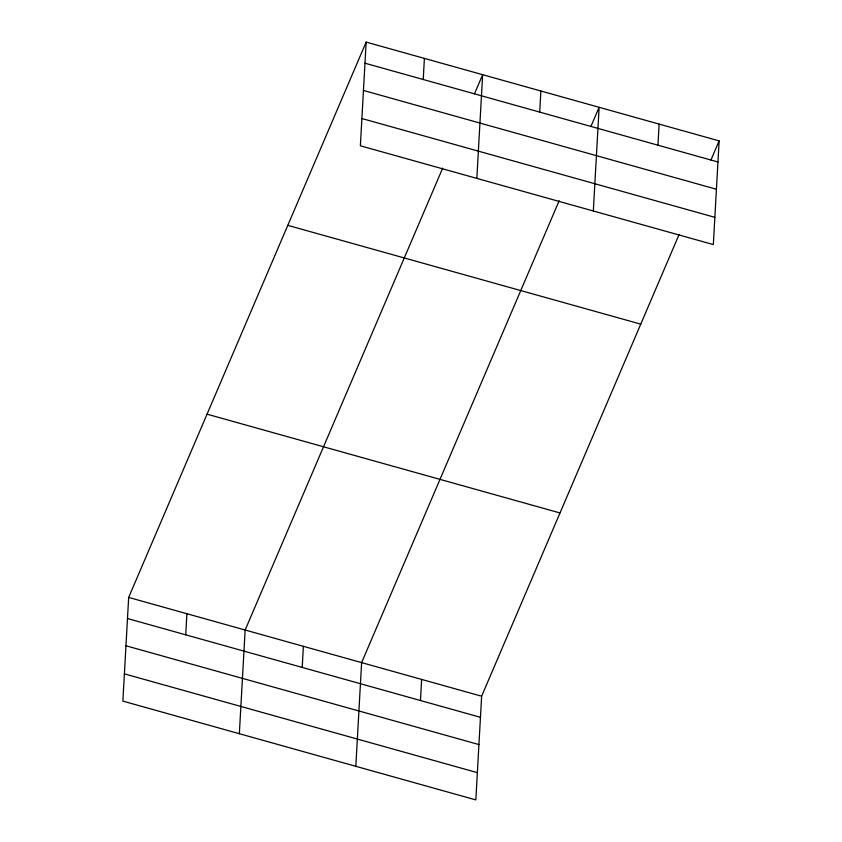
<?xml version="1.0" encoding="UTF-8"?>
<svg xmlns="http://www.w3.org/2000/svg" width="842" height="842" viewBox="0 0 842 842"><rect width="100%" height="100%" fill="white"/><g stroke="black" fill="none" stroke-linecap="round" stroke-linejoin="round"><path stroke-width="1.26" d="M366.165 42.1L360.365 145.792L713.332 244.58L719.131 140.888L366.165 42.1L128.668 597.42L122.869 701.112L475.835 799.9L481.635 696.208L679.178 234.318M185.724 634.826L186.903 613.723M239.349 733.708L245.148 630.027L442.692 168.126M302.204 667.422L303.383 646.319M355.829 766.315L361.618 662.622L559.172 200.733M423.221 79.506L424.4 58.403M420.453 700.523L421.632 679.42M476.846 178.388L482.645 74.706L474.446 93.862M539.701 112.102L540.88 90.999M593.326 210.995L599.125 107.302L590.926 126.468M657.949 145.203L659.128 124.1M710.932 160.054L719.131 140.888M364.986 63.203L717.952 161.99M363.46 90.452L716.426 189.25M361.892 118.533L714.858 217.331M287.785 225.351L640.762 324.149M207.037 414.169L560.004 512.957M128.668 597.42L481.635 696.208M127.479 618.523L480.456 717.31M125.963 645.772L478.93 744.57M124.395 673.853L477.361 772.651"/></g></svg>
